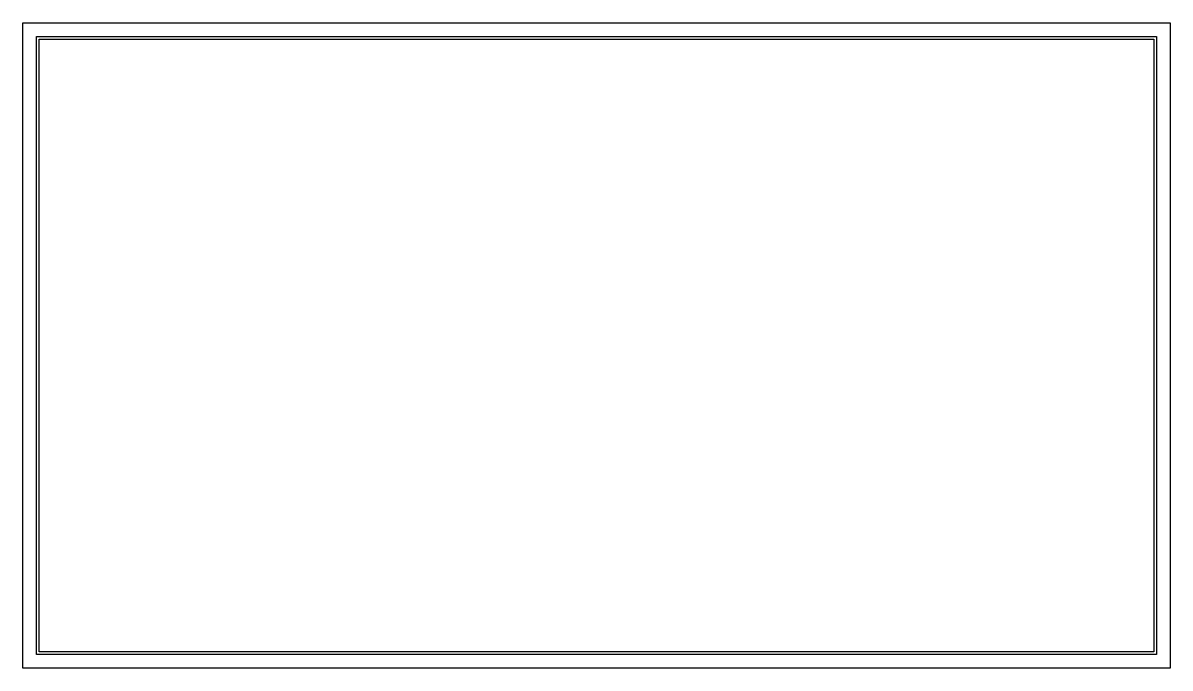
# Model space of a CAD drawing. Header units: inches. Extents: x 213 to 4425, y 301 to 2670.
import ezdxf

# ---------------------------------------------------------------- set-up
doc = ezdxf.new("R2010")
doc.units = ezdxf.units.IN
doc.header["$MEASUREMENT"] = 0
for name, color, linetype in [('Building_Footprint', 10, 'Continuous'), ('Building_Outline_Tilt', 10, 'Continuous'), ('Building_Roof', 10, 'Continuous')]:
    doc.layers.add(name, color=color, linetype=linetype)

msp = doc.modelspace()

# ---------------------------------------------------------------- linework, layer by layer
at = {"layer": 'Building_Footprint', "color": 2}
msp.add_lwpolyline([(262.6, 351.2), (262.6, 2619.8), (4375.1, 2619.8), (4375.1, 351.2)], close=True, dxfattribs=at)
at = {"layer": 'Building_Outline_Tilt', "color": 2}
msp.add_lwpolyline([(212.6, 301.2), (212.6, 2669.8), (4425.1, 2669.8), (4425.1, 301.2)], close=True, dxfattribs=at)
at = {"layer": 'Building_Roof', "color": 2}
msp.add_lwpolyline([(272.6, 361.2), (272.6, 2609.8), (4365.1, 2609.8), (4365.1, 361.2)], close=True, dxfattribs=at)

doc.saveas('drawing.dxf')
